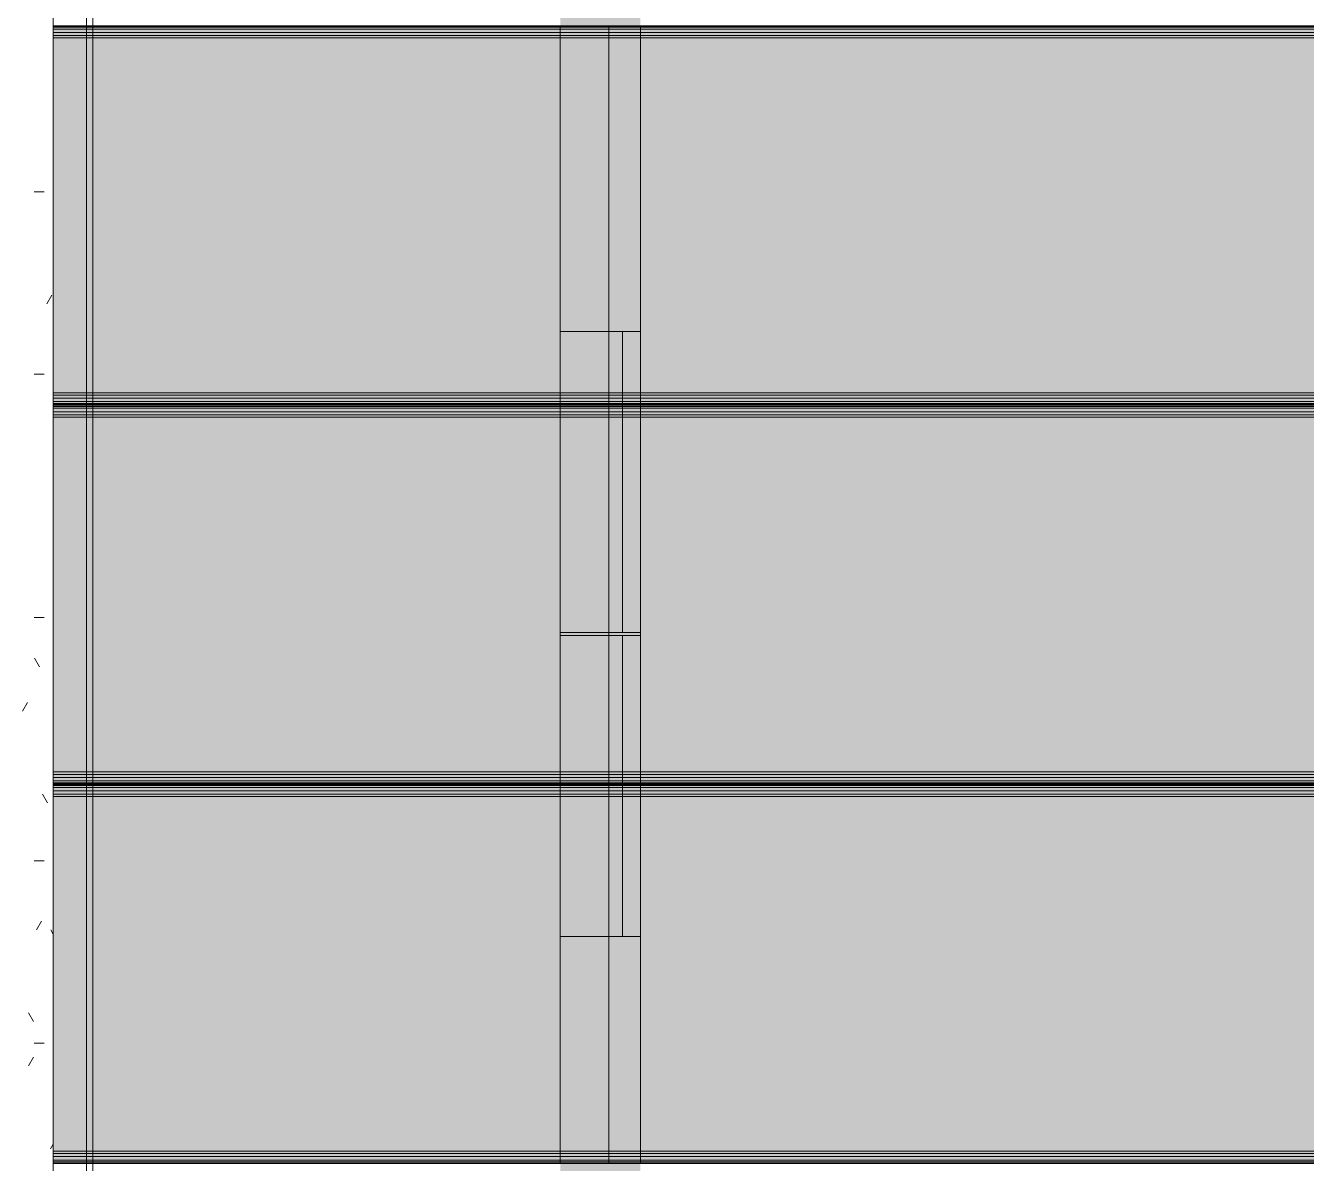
# Model space of a CAD drawing. Header units: inches. Extents: x -4126 to 627, y 9773 to 12338.
# Drawn here: x -3477.8 to -3316.1, y 10905.7 to 11049.4 of the extents above; entities that cross this region are included whole.
import ezdxf

# ---------------------------------------------------------------- set-up
doc = ezdxf.new("R2010")
doc.units = ezdxf.units.IN
doc.header["$MEASUREMENT"] = 0
doc.layers.add('A-WALL', color=113, linetype='Continuous', lineweight=13)
doc.layers.add('S-BEAM', color=12, linetype='Continuous', lineweight=9)

# ---------------------------------------------------------------- blocks, each defined once
blk = doc.blocks.new('CTR - 1st Phase - Shell_rvt-1-FRAMING PLAN - 1ST FLOOR')
at = {"layer": 'A-WALL', "lineweight": 5, "transparency": 33554585}
h = blk.add_hatch(color=8, dxfattribs=at)
h.paths.add_polyline_path([(-3404.17, 10813.86), (-3400.17, 10813.86), (-3400.17, 10819.99), (-3404.17, 10819.99), (-3404.17, 10856.62), (-3410.3, 10856.62), (-3410.3, 10813.86), (-3404.28, 10813.86)], flags=0)
h.paths.add_polyline_path([(-3404.17, 10857.02), (-3404.17, 10857.45), (-3410.3, 10857.45), (-3410.3, 10857.02), (-3404.83, 10857.02)], flags=0)
h.paths.add_polyline_path([(-3404.85, 10858.28), (-3404.17, 10858.28), (-3404.17, 10858.71), (-3410.3, 10858.71), (-3410.3, 10858.28)], flags=0)
h.paths.add_polyline_path([(-3404.17, 10859.1), (-3404.17, 10904.5), (-3410.3, 10904.5), (-3410.3, 10859.1), (-3404.87, 10859.1)], flags=0)
h.paths.add_polyline_path([(-3404.17, 10904.9), (-3404.17, 10905.33), (-3410.3, 10905.33), (-3410.3, 10904.9), (-3405.68, 10904.9)], flags=0)
h.paths.add_polyline_path([(-3410.3, 10906.16), (-3404.17, 10906.16), (-3404.17, 10906.59), (-3410.3, 10906.59)], flags=0)
h.paths.add_polyline_path([(-3405.72, 10906.98), (-3404.17, 10906.98), (-3404.17, 10934.38), (-3410.3, 10934.38), (-3410.3, 10906.98)], flags=0)
h.paths.add_polyline_path([(-3404.17, 10972.4), (-3404.17, 10972.78), (-3410.3, 10972.78), (-3410.3, 10972.4), (-3406.88, 10972.4)], flags=0)
h.paths.add_polyline_path([(-3404.17, 11010.8), (-3404.17, 11048.15), (-3410.3, 11048.15), (-3410.3, 11010.8), (-3407.57, 11010.8)], flags=0)
h.paths.add_polyline_path([(-3404.17, 11048.54), (-3404.17, 11048.97), (-3410.3, 11048.97), (-3410.3, 11048.54), (-3408.24, 11048.54)], flags=0)
h.paths.add_polyline_path([(-3410.3, 11049.81), (-3404.17, 11049.81), (-3404.17, 11050.24), (-3410.3, 11050.24)], flags=0)
h.paths.add_polyline_path([(-3404.17, 11050.63), (-3404.17, 11096.03), (-3410.3, 11096.03), (-3410.3, 11050.63), (-3408.27, 11050.63)], flags=0)
h.paths.add_polyline_path([(-3410.3, 11096.42), (-3404.17, 11096.42), (-3404.17, 11096.85), (-3410.3, 11096.85)], flags=0)
h.paths.add_polyline_path([(-3404.17, 11097.69), (-3404.17, 11098.12), (-3410.3, 11098.12), (-3410.3, 11097.69), (-3409.11, 11097.69)], flags=0)
h.paths.add_polyline_path([(-3410.3, 11098.51), (-3404.17, 11098.51), (-3404.17, 11143.91), (-3410.3, 11143.91), (-3410.3, 11110.53)], flags=0)
h.paths.add_polyline_path([(-3404.17, 11144.31), (-3404.17, 11144.74), (-3410.3, 11144.74), (-3410.3, 11144.31), (-3409.94, 11144.31)], flags=0)
h.paths.add_polyline_path([(-3409.96, 11145.57), (-3404.17, 11145.57), (-3404.17, 11146), (-3410.3, 11146), (-3410.3, 11145.57)], flags=0)
h.paths.add_polyline_path([(-3404.17, 11146.39), (-3404.17, 11164.59), (-3410.3, 11164.59), (-3410.3, 11146.39), (-3409.98, 11146.39)], flags=0)
h.paths.add_polyline_path([(-3410.3, 11276.29), (-3404.17, 11276.29), (-3404.17, 11278.79), (-3410.3, 11278.79), (-3410.3, 11276.86)], flags=0)
h.paths.add_polyline_path([(-3410.3, 11278.83), (-3400.17, 11278.83), (-3400.17, 11279.64), (-3410.3, 11279.64), (-3410.3, 11279.21)], flags=0)
h.paths.add_polyline_path([(-3400.17, 11280.03), (-3400.17, 11284.91), (-3410.3, 11284.91), (-3410.3, 11280.03), (-3403.36, 11280.03)], flags=0)
h = blk.add_hatch(color=8, dxfattribs=at)
h.paths.add_polyline_path([(-3404.17, 10857.45), (-3404.17, 10858.28), (-3410.3, 10858.28), (-3410.3, 10857.45), (-3404.84, 10857.45)], flags=0)
h.paths.add_polyline_path([(-3404.17, 10905.33), (-3404.17, 10906.16), (-3410.3, 10906.16), (-3410.3, 10905.33), (-3405.69, 10905.33)], flags=0)
h.paths.add_polyline_path([(-3408.24, 11048.97), (-3404.17, 11048.97), (-3404.17, 11049.81), (-3410.3, 11049.81), (-3410.3, 11048.97)], flags=0)
h.paths.add_polyline_path([(-3404.17, 11096.85), (-3404.17, 11097.69), (-3410.3, 11097.69), (-3410.3, 11096.85), (-3409.09, 11096.85)], flags=0)
h.paths.add_polyline_path([(-3404.17, 11144.74), (-3404.17, 11145.57), (-3410.3, 11145.57), (-3410.3, 11144.74), (-3409.95, 11144.74)], flags=0)
h.paths.add_polyline_path([(-3400.17, 11278.79), (-3400.17, 11278.83), (-3404.17, 11278.79)], flags=0)
h = blk.add_hatch(color=8, dxfattribs=at)
h.paths.add_polyline_path([(-3404.17, 10819.99), (-3400.17, 10821.92), (-3400.17, 10856.62), (-3404.17, 10856.62), (-3404.17, 10821.92)], flags=0)
h.paths.add_polyline_path([(-3403.53, 10857.02), (-3400.17, 10857.02), (-3400.17, 10857.45), (-3404.17, 10857.45), (-3404.17, 10857.02)], flags=0)
h.paths.add_polyline_path([(-3400.17, 10858.28), (-3400.17, 10858.71), (-3404.17, 10858.71), (-3404.17, 10858.28), (-3403.51, 10858.28)], flags=0)
h.paths.add_polyline_path([(-3404.17, 10859.1), (-3400.17, 10859.1), (-3400.17, 10904.5), (-3404.17, 10904.5)], flags=0)
h.paths.add_polyline_path([(-3404.17, 10904.9), (-3400.17, 10904.9), (-3400.17, 10905.33), (-3404.17, 10905.33)], flags=0)
h.paths.add_polyline_path([(-3400.17, 10906.16), (-3400.17, 10906.59), (-3404.17, 10906.59), (-3404.17, 10906.16), (-3402.67, 10906.16)], flags=0)
h.paths.add_polyline_path([(-3404.17, 10906.98), (-3400.17, 10906.98), (-3400.17, 10934.38), (-3404.17, 10934.38), (-3404.17, 10911.76)], flags=0)
h.paths.add_polyline_path([(-3401.52, 10972.4), (-3400.17, 10972.4), (-3400.17, 10972.78), (-3404.17, 10972.78), (-3404.17, 10972.4)], flags=0)
h.paths.add_polyline_path([(-3400.85, 11010.8), (-3400.17, 11010.8), (-3400.19, 11048.15), (-3404.17, 11048.15), (-3404.17, 11010.8)], flags=0)
h.paths.add_polyline_path([(-3404.17, 11048.54), (-3400.17, 11048.54), (-3400.18, 11048.97), (-3404.17, 11048.97)], flags=0)
h.paths.add_polyline_path([(-3400.17, 11049.81), (-3400.19, 11050.24), (-3404.17, 11050.24), (-3404.17, 11049.81), (-3400.18, 11049.81)], flags=0)
h.paths.add_polyline_path([(-3404.17, 11050.63), (-3400.17, 11050.63), (-3400.17, 11096.03), (-3404.17, 11096.03), (-3404.17, 11062.65)], flags=0)
h.paths.add_polyline_path([(-3404.17, 11096.42), (-3400.17, 11096.42), (-3400.17, 11096.85), (-3404.17, 11096.85)], flags=0)
h.paths.add_polyline_path([(-3400.17, 11097.69), (-3400.17, 11098.12), (-3404.17, 11098.12), (-3404.17, 11097.69), (-3401.02, 11097.69)], flags=0)
h.paths.add_polyline_path([(-3404.17, 11098.51), (-3400.17, 11098.51), (-3400.17, 11143.91), (-3404.17, 11143.91), (-3404.17, 11110.53)], flags=0)
h.paths.add_polyline_path([(-3400.17, 11144.31), (-3400.17, 11144.74), (-3404.17, 11144.74), (-3404.17, 11144.31), (-3401.83, 11144.31)], flags=0)
h.paths.add_polyline_path([(-3401.85, 11145.57), (-3400.17, 11145.57), (-3400.17, 11146), (-3404.17, 11146), (-3404.17, 11145.57)], flags=0)
h.paths.add_polyline_path([(-3401.87, 11146.39), (-3400.17, 11146.39), (-3400.17, 11164.59), (-3404.17, 11164.59), (-3404.17, 11146.39)], flags=0)
h.paths.add_polyline_path([(-3400.17, 11276.29), (-3400.17, 11276.86), (-3404.17, 11278.79), (-3404.13, 11276.29)], flags=0)
h = blk.add_hatch(color=8, dxfattribs=at)
h.paths.add_polyline_path([(-3404.82, 10856.62), (-3404.17, 10856.62), (-3404.17, 10857.02), (-3410.3, 10857.02), (-3410.3, 10856.62)], flags=0)
h.paths.add_polyline_path([(-3404.86, 10858.71), (-3404.17, 10858.71), (-3404.17, 10859.1), (-3410.3, 10859.1), (-3410.3, 10858.71)], flags=0)
h.paths.add_polyline_path([(-3405.68, 10904.5), (-3404.17, 10904.5), (-3404.17, 10904.9), (-3410.3, 10904.9), (-3410.3, 10904.5)], flags=0)
h.paths.add_polyline_path([(-3404.17, 10906.59), (-3404.17, 10906.98), (-3410.3, 10906.98), (-3410.3, 10906.59), (-3405.71, 10906.59)], flags=0)
h.paths.add_polyline_path([(-3404.17, 11048.15), (-3404.17, 11048.54), (-3410.3, 11048.54), (-3410.3, 11048.15), (-3408.23, 11048.15)], flags=0)
h.paths.add_polyline_path([(-3408.27, 11050.24), (-3404.17, 11050.24), (-3404.17, 11050.63), (-3410.3, 11050.63), (-3410.3, 11050.24)], flags=0)
h.paths.add_polyline_path([(-3404.17, 11096.03), (-3404.17, 11096.42), (-3410.3, 11096.42), (-3410.3, 11096.03), (-3409.08, 11096.03)], flags=0)
h.paths.add_polyline_path([(-3410.3, 11098.12), (-3404.17, 11098.12), (-3404.17, 11098.51), (-3410.3, 11098.51)], flags=0)
h.paths.add_polyline_path([(-3410.3, 11143.91), (-3404.17, 11143.91), (-3404.17, 11144.31), (-3410.3, 11144.31)], flags=0)
h.paths.add_polyline_path([(-3404.17, 11146), (-3404.17, 11146.39), (-3410.3, 11146.39), (-3410.3, 11146), (-3409.97, 11146)], flags=0)
h = blk.add_hatch(color=8, dxfattribs=at)
h.paths.add_polyline_path([(-3403.53, 10856.62), (-3400.17, 10856.62), (-3400.17, 10857.02), (-3404.17, 10857.02), (-3404.17, 10856.62)], flags=0)
h.paths.add_polyline_path([(-3404.17, 10858.71), (-3400.17, 10858.71), (-3400.17, 10859.1), (-3404.17, 10859.1)], flags=0)
h.paths.add_polyline_path([(-3402.7, 10904.5), (-3400.17, 10904.5), (-3400.17, 10904.9), (-3404.17, 10904.9), (-3404.17, 10904.5)], flags=0)
h.paths.add_polyline_path([(-3400.17, 10906.59), (-3400.17, 10906.98), (-3404.17, 10906.98), (-3404.17, 10906.59), (-3402.66, 10906.59)], flags=0)
h.paths.add_polyline_path([(-3400.17, 11048.15), (-3400.19, 11048.54), (-3404.17, 11048.54), (-3404.17, 11048.15), (-3400.19, 11048.15)], flags=0)
h.paths.add_polyline_path([(-3400.19, 11050.24), (-3400.17, 11050.24), (-3400.2, 11050.63), (-3404.17, 11050.63), (-3404.17, 11050.24)], flags=0)
h.paths.add_polyline_path([(-3400.17, 11096.03), (-3400.17, 11096.42), (-3404.17, 11096.42), (-3404.17, 11096.03), (-3400.99, 11096.03)], flags=0)
h.paths.add_polyline_path([(-3404.17, 11098.12), (-3400.17, 11098.12), (-3400.17, 11098.51), (-3404.17, 11098.51)], flags=0)
h.paths.add_polyline_path([(-3404.17, 11143.91), (-3400.17, 11143.91), (-3400.17, 11144.31), (-3404.17, 11144.31)], flags=0)
h.paths.add_polyline_path([(-3400.17, 11146), (-3400.17, 11146.39), (-3404.17, 11146.39), (-3404.17, 11146), (-3401.86, 11146)], flags=0)
h = blk.add_hatch(color=8, dxfattribs=at)
h.paths.add_polyline_path([(-3400.17, 10857.45), (-3400.17, 10858.28), (-3404.17, 10858.28), (-3404.17, 10857.45), (-3403.52, 10857.45)], flags=0)
h.paths.add_polyline_path([(-3400.17, 10905.33), (-3400.17, 10906.16), (-3404.17, 10906.16), (-3404.17, 10905.33), (-3402.69, 10905.33)], flags=0)
h.paths.add_polyline_path([(-3400.17, 11048.97), (-3400.18, 11049.81), (-3404.17, 11049.81), (-3404.17, 11048.97), (-3400.18, 11048.97)], flags=0)
h.paths.add_polyline_path([(-3400.17, 11096.85), (-3400.17, 11097.69), (-3404.17, 11097.69), (-3404.17, 11096.85), (-3401, 11096.85)], flags=0)
h.paths.add_polyline_path([(-3400.17, 11144.74), (-3400.17, 11145.57), (-3404.17, 11145.57), (-3404.17, 11144.74), (-3401.84, 11144.74)], flags=0)
h = blk.add_hatch(color=8, dxfattribs=at)
h.paths.add_polyline_path([(-3401.51, 10972.78), (-3400.17, 10972.78), (-3400.17, 11000.27), (-3410.3, 11000.27), (-3410.3, 10972.78), (-3404.17, 10972.78)], flags=0)
h.paths.add_polyline_path([(-3407.39, 11000.66), (-3400.17, 11000.66), (-3400.17, 11001.09), (-3410.3, 11001.09), (-3410.3, 11000.66)], flags=0)
h.paths.add_polyline_path([(-3400.17, 11001.92), (-3400.17, 11002.35), (-3410.3, 11002.35), (-3410.3, 11001.92), (-3401, 11001.92)], flags=0)
h.paths.add_polyline_path([(-3407.42, 11002.75), (-3400.17, 11002.75), (-3400.17, 11010.8), (-3410.3, 11010.8), (-3410.3, 11002.75)], flags=0)
h = blk.add_hatch(color=8, dxfattribs=at)
h.paths.add_polyline_path([(-3400.17, 11000.27), (-3400.17, 11000.66), (-3410.3, 11000.66), (-3410.3, 11000.27), (-3401.03, 11000.27)], flags=0)
h.paths.add_polyline_path([(-3404.17, 11001.09), (-3400.17, 11001.09), (-3400.17, 11001.92), (-3410.3, 11001.92), (-3410.3, 11001.09), (-3407.39, 11001.09)], flags=0)
h.paths.add_polyline_path([(-3400.17, 11002.35), (-3400.17, 11002.75), (-3410.3, 11002.75), (-3410.3, 11002.35), (-3400.99, 11002.35)], flags=0)
h = blk.add_hatch(color=8, dxfattribs=at)
h.paths.add_polyline_path([(-3410.3, 10934.38), (-3400.17, 10934.38), (-3400.17, 10952.39), (-3410.3, 10952.39)], flags=0)
h.paths.add_polyline_path([(-3406.53, 10952.78), (-3400.17, 10952.78), (-3400.17, 10953.21), (-3410.3, 10953.21), (-3410.3, 10952.78)], flags=0)
h.paths.add_polyline_path([(-3401.84, 10954.04), (-3400.17, 10954.04), (-3400.17, 10954.47), (-3410.3, 10954.47), (-3410.3, 10954.04), (-3404.17, 10954.04)], flags=0)
h.paths.add_polyline_path([(-3401.82, 10954.87), (-3400.17, 10954.87), (-3400.17, 10972.4), (-3410.3, 10972.4), (-3410.3, 10954.87), (-3404.17, 10954.87)], flags=0)
h = blk.add_hatch(color=8, dxfattribs=at)
h.paths.add_polyline_path([(-3400.17, 10952.39), (-3400.17, 10952.78), (-3410.3, 10952.78), (-3410.3, 10952.39), (-3401.86, 10952.39)], flags=0)
h.paths.add_polyline_path([(-3406.54, 10953.21), (-3400.17, 10953.21), (-3400.17, 10954.04), (-3410.3, 10954.04), (-3410.3, 10953.21)], flags=0)
h.paths.add_polyline_path([(-3400.17, 10954.47), (-3400.17, 10954.87), (-3410.3, 10954.87), (-3410.3, 10954.47), (-3401.83, 10954.47)], flags=0)
at = {"layer": 'A-WALL', "color": 253}
for p, q in [((-3410.3, 11048.97), (-3410.3, 11049.35)), ((-3410.3, 11048.54), (-3410.3, 11048.97)), ((-3410.3, 11048.15), (-3410.3, 11048.54)), ((-3410.3, 11010.8), (-3410.3, 11048.15)), ((-3404.17, 11049.35), (-3404.17, 11048.97)), ((-3404.17, 11048.97), (-3404.17, 11048.54)), ((-3404.17, 11048.54), (-3404.17, 11048.15)), ((-3404.17, 11048.15), (-3404.17, 11002.75)), ((-3400.17, 11049.35), (-3400.17, 11048.97)), ((-3400.17, 11048.97), (-3400.17, 11048.54)), ((-3400.17, 11048.54), (-3400.17, 11048.15)), ((-3400.17, 11048.15), (-3400.17, 11010.8)), ((-3410.3, 11002.75), (-3410.3, 11010.8)), ((-3410.3, 11010.8), (-3410.3, 11002.75)), ((-3410.3, 11002.75), (-3410.3, 11010.8)), ((-3400.17, 11010.8), (-3410.3, 11010.8)), ((-3410.3, 11010.8), (-3402.42, 11010.8)), ((-3402.42, 11010.8), (-3402.42, 11002.75)), ((-3402.42, 11002.75), (-3402.42, 11010.8)), ((-3402.42, 11010.8), (-3400.17, 11010.8)), ((-3400.17, 11010.8), (-3400.17, 11002.75)), ((-3400.17, 11002.75), (-3400.17, 11010.8)), ((-3400.17, 11010.8), (-3400.17, 11002.75)), ((-3410.3, 11002.35), (-3410.3, 11002.75)), ((-3410.3, 11002.75), (-3410.3, 11002.35)), ((-3410.3, 11002.35), (-3410.3, 11002.75)), ((-3404.17, 11002.75), (-3404.17, 11002.35)), ((-3402.42, 11002.75), (-3402.42, 11002.35)), ((-3402.42, 11002.35), (-3402.42, 11002.75)), ((-3400.17, 11002.75), (-3400.17, 11002.35)), ((-3400.17, 11002.35), (-3400.17, 11002.75)), ((-3400.17, 11002.75), (-3400.17, 11002.35)), ((-3410.3, 11001.92), (-3410.3, 11002.35)), ((-3410.3, 11002.35), (-3410.3, 11001.92)), ((-3410.3, 11001.92), (-3410.3, 11002.35)), ((-3410.3, 11001.55), (-3410.3, 11001.92)), ((-3410.3, 11001.92), (-3410.3, 11001.55)), ((-3410.3, 11001.55), (-3410.3, 11001.92)), ((-3410.3, 11001.09), (-3410.3, 11001.47)), ((-3410.3, 11001.47), (-3410.3, 11001.09)), ((-3410.3, 11001.09), (-3410.3, 11001.47)), ((-3410.3, 11000.66), (-3410.3, 11001.09)), ((-3410.3, 11001.09), (-3410.3, 11000.66)), ((-3410.3, 11000.66), (-3410.3, 11001.09)), ((-3404.17, 11002.35), (-3404.17, 11001.92)), ((-3404.17, 11001.92), (-3404.17, 11001.55)), ((-3404.17, 11001.47), (-3404.17, 11001.09)), ((-3404.17, 11001.09), (-3404.17, 11000.66)), ((-3402.42, 11002.35), (-3402.42, 11001.92)), ((-3402.42, 11001.92), (-3402.42, 11002.35)), ((-3402.42, 11001.92), (-3402.42, 11001.55)), ((-3402.42, 11001.55), (-3402.42, 11001.92)), ((-3402.42, 11001.47), (-3402.42, 11001.09)), ((-3402.42, 11001.09), (-3402.42, 11001.47)), ((-3402.42, 11001.09), (-3402.42, 11000.66)), ((-3402.42, 11000.66), (-3402.42, 11001.09)), ((-3400.17, 11002.35), (-3400.17, 11001.92)), ((-3400.17, 11001.92), (-3400.17, 11002.35)), ((-3400.17, 11002.35), (-3400.17, 11001.92)), ((-3400.17, 11001.92), (-3400.17, 11001.55)), ((-3400.17, 11001.55), (-3400.17, 11001.92)), ((-3400.17, 11001.92), (-3400.17, 11001.55)), ((-3400.17, 11001.47), (-3400.17, 11001.09)), ((-3400.17, 11001.09), (-3400.17, 11001.47)), ((-3400.17, 11001.47), (-3400.17, 11001.09)), ((-3400.17, 11001.09), (-3400.17, 11000.66)), ((-3400.17, 11000.66), (-3400.17, 11001.09)), ((-3400.17, 11001.09), (-3400.17, 11000.66)), ((-3410.3, 11000.27), (-3410.3, 11000.66)), ((-3410.3, 11000.66), (-3410.3, 11000.27)), ((-3410.3, 11000.27), (-3410.3, 11000.66)), ((-3410.3, 10972.78), (-3410.3, 11000.27)), ((-3410.3, 11000.27), (-3410.3, 10972.78)), ((-3410.3, 10972.78), (-3410.3, 11000.27)), ((-3404.17, 11000.66), (-3404.17, 11000.27)), ((-3404.17, 11000.27), (-3404.17, 10954.87)), ((-3402.42, 11000.66), (-3402.42, 11000.27)), ((-3402.42, 11000.27), (-3402.42, 11000.66)), ((-3402.42, 11000.27), (-3402.42, 10972.78)), ((-3402.42, 10972.78), (-3402.42, 11000.27)), ((-3400.17, 11000.66), (-3400.17, 11000.27)), ((-3400.17, 11000.27), (-3400.17, 11000.66)), ((-3400.17, 11000.66), (-3400.17, 11000.27)), ((-3400.17, 11000.27), (-3400.17, 10972.78)), ((-3400.17, 10972.78), (-3400.17, 11000.27)), ((-3400.17, 11000.27), (-3400.17, 10972.78)), ((-3410.3, 10972.4), (-3410.3, 10972.78)), ((-3402.42, 10972.78), (-3410.3, 10972.78)), ((-3410.3, 10972.78), (-3400.17, 10972.78)), ((-3410.3, 10954.87), (-3410.3, 10972.4)), ((-3410.3, 10972.4), (-3410.3, 10954.87)), ((-3410.3, 10954.87), (-3410.3, 10972.4)), ((-3400.17, 10972.4), (-3410.3, 10972.4)), ((-3410.3, 10972.4), (-3402.42, 10972.4)), ((-3402.42, 10972.78), (-3400.17, 10972.78)), ((-3402.42, 10954.87), (-3402.42, 10972.4)), ((-3402.42, 10972.4), (-3402.42, 10954.87)), ((-3402.42, 10972.4), (-3400.17, 10972.4)), ((-3400.17, 10972.78), (-3400.17, 10972.4)), ((-3400.17, 10972.4), (-3400.17, 10954.87)), ((-3400.17, 10972.4), (-3400.17, 10954.87)), ((-3400.17, 10954.87), (-3400.17, 10972.4)), ((-3410.3, 10954.47), (-3410.3, 10954.87)), ((-3410.3, 10954.87), (-3410.3, 10954.47)), ((-3410.3, 10954.47), (-3410.3, 10954.87)), ((-3410.3, 10954.04), (-3410.3, 10954.47)), ((-3410.3, 10954.47), (-3410.3, 10954.04)), ((-3410.3, 10954.04), (-3410.3, 10954.47)), ((-3410.3, 10953.67), (-3410.3, 10954.04)), ((-3410.3, 10954.04), (-3410.3, 10953.67)), ((-3410.3, 10953.67), (-3410.3, 10954.04)), ((-3404.17, 10954.87), (-3404.17, 10954.47)), ((-3404.17, 10954.47), (-3404.17, 10954.04)), ((-3404.17, 10954.04), (-3404.17, 10953.67)), ((-3402.42, 10954.47), (-3402.42, 10954.87)), ((-3402.42, 10954.87), (-3402.42, 10954.47)), ((-3402.42, 10954.04), (-3402.42, 10954.47)), ((-3402.42, 10954.47), (-3402.42, 10954.04)), ((-3402.42, 10953.67), (-3402.42, 10954.04)), ((-3402.42, 10954.04), (-3402.42, 10953.67)), ((-3400.17, 10954.87), (-3400.17, 10954.47)), ((-3400.17, 10954.87), (-3400.17, 10954.47)), ((-3400.17, 10954.47), (-3400.17, 10954.87)), ((-3400.17, 10954.47), (-3400.17, 10954.04)), ((-3400.17, 10954.47), (-3400.17, 10954.04)), ((-3400.17, 10954.04), (-3400.17, 10954.47)), ((-3400.17, 10954.04), (-3400.17, 10953.67)), ((-3400.17, 10954.04), (-3400.17, 10953.67)), ((-3400.17, 10953.67), (-3400.17, 10954.04)), ((-3410.3, 10953.21), (-3410.3, 10953.58)), ((-3410.3, 10953.58), (-3410.3, 10953.21)), ((-3410.3, 10953.21), (-3410.3, 10953.58)), ((-3410.3, 10952.78), (-3410.3, 10953.21)), ((-3410.3, 10953.21), (-3410.3, 10952.78)), ((-3410.3, 10952.78), (-3410.3, 10953.21)), ((-3410.3, 10952.39), (-3410.3, 10952.78)), ((-3410.3, 10952.78), (-3410.3, 10952.39)), ((-3410.3, 10952.39), (-3410.3, 10952.78)), ((-3410.3, 10934.38), (-3410.3, 10952.39)), ((-3410.3, 10952.39), (-3410.3, 10934.38)), ((-3410.3, 10934.38), (-3410.3, 10952.39)), ((-3404.17, 10953.58), (-3404.17, 10953.21)), ((-3404.17, 10953.21), (-3404.17, 10952.78)), ((-3404.17, 10952.78), (-3404.17, 10952.39)), ((-3404.17, 10952.39), (-3404.17, 10906.98)), ((-3402.42, 10953.21), (-3402.42, 10953.58)), ((-3402.42, 10953.58), (-3402.42, 10953.21)), ((-3402.42, 10952.78), (-3402.42, 10953.21)), ((-3402.42, 10953.21), (-3402.42, 10952.78)), ((-3402.42, 10952.39), (-3402.42, 10952.78)), ((-3402.42, 10952.78), (-3402.42, 10952.39)), ((-3402.42, 10934.38), (-3402.42, 10952.39)), ((-3402.42, 10952.39), (-3402.42, 10934.38)), ((-3400.17, 10953.58), (-3400.17, 10953.21)), ((-3400.17, 10953.58), (-3400.17, 10953.21)), ((-3400.17, 10953.21), (-3400.17, 10953.58)), ((-3400.17, 10953.21), (-3400.17, 10952.78)), ((-3400.17, 10953.21), (-3400.17, 10952.78)), ((-3400.17, 10952.78), (-3400.17, 10953.21)), ((-3400.17, 10952.78), (-3400.17, 10952.39)), ((-3400.17, 10952.78), (-3400.17, 10952.39)), ((-3400.17, 10952.39), (-3400.17, 10952.78)), ((-3400.17, 10952.39), (-3400.17, 10934.38)), ((-3400.17, 10952.39), (-3400.17, 10934.38)), ((-3400.17, 10934.38), (-3400.17, 10952.39)), ((-3410.3, 10906.98), (-3410.3, 10934.38)), ((-3402.42, 10934.38), (-3410.3, 10934.38)), ((-3410.3, 10934.38), (-3400.17, 10934.38)), ((-3402.42, 10934.38), (-3400.17, 10934.38)), ((-3400.17, 10934.38), (-3400.17, 10906.98)), ((-3410.3, 10906.59), (-3410.3, 10906.98)), ((-3410.3, 10906.16), (-3410.3, 10906.59)), ((-3410.3, 10905.79), (-3410.3, 10906.16)), ((-3404.17, 10906.98), (-3404.17, 10906.59)), ((-3404.17, 10906.59), (-3404.17, 10906.16)), ((-3404.17, 10906.16), (-3404.17, 10905.79)), ((-3400.17, 10906.98), (-3400.17, 10906.59)), ((-3400.17, 10906.59), (-3400.17, 10906.16)), ((-3400.17, 10906.16), (-3400.17, 10905.79))]:
    blk.add_line(p, q, dxfattribs=at)
at = {"layer": 'A-WALL', "color": 9}
for p, q in [((-3410.3, 11049.35), (-3410.3, 11048.54)), ((-3410.3, 11048.54), (-3410.3, 11048.15)), ((-3410.3, 11048.15), (-3410.3, 11002.75)), ((-3404.17, 11049.35), (-3404.17, 11048.54)), ((-3404.17, 11048.54), (-3404.17, 11048.15)), ((-3404.17, 11048.15), (-3404.17, 11002.75)), ((-3400.17, 11049.29), (-3400.17, 11049.35)), ((-3400.17, 11048.54), (-3400.17, 11049.29)), ((-3400.17, 11048.15), (-3400.17, 11048.54)), ((-3400.17, 11002.75), (-3400.17, 11048.15)), ((-3410.3, 11002.75), (-3410.3, 11002.35)), ((-3404.17, 11002.75), (-3404.17, 11002.35)), ((-3400.17, 11002.35), (-3400.17, 11002.75)), ((-3410.3, 11002.35), (-3410.3, 11001.55)), ((-3410.3, 11001.47), (-3410.3, 11000.66)), ((-3404.17, 11002.35), (-3404.17, 11001.55)), ((-3404.17, 11001.47), (-3404.17, 11000.66)), ((-3400.17, 11001.55), (-3400.17, 11002.35)), ((-3400.17, 11000.66), (-3400.17, 11001.47)), ((-3410.3, 11000.66), (-3410.3, 11000.27)), ((-3410.3, 11000.27), (-3410.3, 10954.87)), ((-3404.17, 11000.66), (-3404.17, 11000.27)), ((-3404.17, 11000.27), (-3404.17, 10954.87)), ((-3400.17, 11000.27), (-3400.17, 11000.66)), ((-3400.17, 10954.87), (-3400.17, 11000.27)), ((-3410.3, 10954.87), (-3410.3, 10954.47)), ((-3410.3, 10954.47), (-3410.3, 10953.67)), ((-3404.17, 10954.87), (-3404.17, 10954.47)), ((-3404.17, 10954.47), (-3404.17, 10953.67)), ((-3400.17, 10954.47), (-3400.17, 10954.87)), ((-3400.17, 10953.67), (-3400.17, 10954.47)), ((-3410.3, 10953.58), (-3410.3, 10952.78)), ((-3410.3, 10952.78), (-3410.3, 10952.39)), ((-3410.3, 10952.39), (-3410.3, 10906.98)), ((-3404.17, 10953.58), (-3404.17, 10952.78)), ((-3404.17, 10952.78), (-3404.17, 10952.39)), ((-3404.17, 10952.39), (-3404.17, 10906.98)), ((-3400.17, 10952.78), (-3400.17, 10953.58)), ((-3400.17, 10952.39), (-3400.17, 10952.78)), ((-3400.17, 10906.98), (-3400.17, 10952.39)), ((-3410.3, 10906.98), (-3410.3, 10906.59)), ((-3410.3, 10906.59), (-3410.3, 10905.79)), ((-3404.17, 10906.98), (-3404.17, 10906.59)), ((-3404.17, 10906.59), (-3404.17, 10905.79)), ((-3400.17, 10906.59), (-3400.17, 10906.98)), ((-3400.17, 10905.79), (-3400.17, 10906.59))]:
    blk.add_line(p, q, dxfattribs=at)
blk = doc.blocks.new('034100 - Precast Structural Concrete - Solid Plank - 12_-V167-FRAMING PLAN - 1ST FLOOR')
at = {"layer": 'S-BEAM'}
for p, q in [((305, 23.94), (4, 23.94)), ((310, 23.94), (305, 23.94)), ((310, 23.9), (310, 23.94))]:
    blk.add_line(p, q, dxfattribs=at)
blk = doc.blocks.new('034100 - Precast Structural Concrete - Solid Plank - 12_-V168-FRAMING PLAN - 1ST FLOOR')
at = {"layer": 'S-BEAM', "transparency": 33554483}
h = blk.add_hatch(color=256, dxfattribs=at)
h.paths.add_polyline_path([(3.21, 23.9), (0, 23.9), (0, 23.52), (4, 23.52), (4, 23.9)], flags=0)
h.paths.add_polyline_path([(310, 23.9), (305, 23.9), (305, 23.52), (310, 23.52)], flags=0)
h = blk.add_hatch(color=256, dxfattribs=at)
h.paths.add_polyline_path([(305, 23.52), (305, 23.09), (310, 23.09), (310, 23.52), (305.79, 23.52)], flags=0)
h.paths.add_polyline_path([(4, 23.52), (0, 23.52), (0, 23.09), (4, 23.09)], flags=0)
h.paths.add_polyline_path([(0, 22.7), (0, -22.7), (4, -22.7), (4, 22.7), (3.21, 22.7)], flags=0)
h.paths.add_polyline_path([(305.79, 22.7), (305, 22.7), (305, -22.7), (310, -22.7), (310, 22.7)], flags=0)
h.paths.add_polyline_path([(305.79, -23.09), (305, -23.09), (305, -23.52), (310, -23.52), (310, -23.09)], flags=0)
h.paths.add_polyline_path([(0, -23.09), (0, -23.52), (4, -23.52), (4, -23.09), (3.21, -23.09)], flags=0)
h = blk.add_hatch(color=256, dxfattribs=at)
h.paths.add_polyline_path([(305, 23.09), (305, 22.7), (310, 22.7), (310, 23.09), (305.79, 23.09)], flags=0)
h.paths.add_polyline_path([(0, 23.09), (0, 22.7), (4, 22.7), (4, 23.09), (3.21, 23.09)], flags=0)
h = blk.add_hatch(color=256, dxfattribs=at)
h.paths.add_polyline_path([(97.25, 23.9), (4, 23.9), (4, 23.52), (235.85, 23.52), (235.85, 23.9), (232.32, 23.9)], flags=0)
h.paths.add_polyline_path([(305, 23.9), (245.98, 23.9), (245.98, 23.52), (305, 23.52)], flags=0)
h = blk.add_hatch(color=256, dxfattribs=at)
h.paths.add_polyline_path([(97.25, 23.52), (4, 23.52), (4, 23.09), (235.85, 23.09), (235.85, 23.52), (232.32, 23.52)], flags=0)
h.paths.add_polyline_path([(305, 23.52), (245.98, 23.52), (245.98, 23.09), (305, 23.09)], flags=0)
h.paths.add_polyline_path([(245.98, 22.7), (245.98, -22.7), (305, -22.7), (305, 22.7)], flags=0)
h.paths.add_polyline_path([(4, 22.7), (4, -22.7), (235.85, -22.7), (235.85, 22.7), (97.25, 22.7)], flags=0)
h.paths.add_polyline_path([(235.85, -23.09), (4, -23.09), (4, -23.52), (235.85, -23.52)], flags=0)
h.paths.add_polyline_path([(305, -23.09), (245.98, -23.09), (245.98, -23.52), (305, -23.52)], flags=0)
h = blk.add_hatch(color=256, dxfattribs=at)
h.paths.add_polyline_path([(97.25, 23.09), (4, 23.09), (4, 22.7), (235.85, 22.7), (235.85, 23.09), (232.32, 23.09)], flags=0)
h.paths.add_polyline_path([(245.98, 23.09), (245.98, 22.7), (305, 22.7), (305, 23.09)], flags=0)
h = blk.add_hatch(color=256, dxfattribs=at)
h.paths.add_polyline_path([(310, -22.7), (305, -22.7), (305, -23.09), (310, -23.09)], flags=0)
h.paths.add_polyline_path([(0, -22.7), (0, -23.09), (4, -23.09), (4, -22.7), (3.21, -22.7)], flags=0)
h = blk.add_hatch(color=256, dxfattribs=at)
h.paths.add_polyline_path([(305, -23.52), (305, -23.9), (310, -23.9), (310, -23.52), (305.79, -23.52)], flags=0)
h.paths.add_polyline_path([(0, -23.52), (0, -23.9), (4, -23.9), (4, -23.52), (3.21, -23.52)], flags=0)
h = blk.add_hatch(color=256, dxfattribs=at)
h.paths.add_polyline_path([(235.85, -22.7), (4, -22.7), (4, -23.09), (235.85, -23.09)], flags=0)
h.paths.add_polyline_path([(245.98, -22.7), (245.98, -23.09), (305, -23.09), (305, -22.7)], flags=0)
h = blk.add_hatch(color=256, dxfattribs=at)
h.paths.add_polyline_path([(305, -23.52), (245.98, -23.52), (245.98, -23.9), (305, -23.9)], flags=0)
h.paths.add_polyline_path([(4, -23.52), (4, -23.9), (235.85, -23.9), (235.85, -23.52), (97.25, -23.52)], flags=0)
blk.add_hatch(color=256, dxfattribs=at).paths.add_polyline_path([(245.98, -23.9), (245.98, -23.94), (305, -23.9)], flags=0)
at = {"layer": 'S-BEAM'}
for p, q in [((305, 23.94), (4, 23.94)), ((305, 23.9), (4, 23.9)), ((4, 23.76), (305, 23.76)), ((305, 23.76), (4, 23.76)), ((4, 23.52), (305, 23.52)), ((305, 23.09), (4, 23.09)), ((305, 23.09), (4, 23.09)), ((305, 22.7), (4, 22.7)), ((310, 23.94), (305, 23.94)), ((310, 23.9), (305, 23.9)), ((305, 23.76), (310, 23.76)), ((310, 23.76), (305, 23.76)), ((305, 23.52), (310, 23.52)), ((310, 23.09), (305, 23.09)), ((310, 23.09), (305, 23.09)), ((310, 22.7), (305, 22.7)), ((310, 23.9), (310, 23.94)), ((310, 23.52), (310, 23.9)), ((310, 23.9), (310, 23.76)), ((310, 23.76), (310, 23.52)), ((310, 23.52), (310, 22.7)), ((310, -23.52), (310, 23.52)), ((310, 22.7), (310, 23.09)), ((310, 23.09), (310, 22.7)), ((310, 22.7), (310, 22.4)), ((305, 22.4), (4, 22.4)), ((310, 22.4), (305, 22.4)), ((310, 22.4), (310, -22.4)), ((305, -22.4), (4, -22.4)), ((310, -22.4), (305, -22.4)), ((310, -22.4), (310, -22.7)), ((305, -22.7), (4, -22.7)), ((305, -23.09), (4, -23.09)), ((305, -23.09), (4, -23.09)), ((305, -23.52), (4, -23.52)), ((305, -23.76), (4, -23.76)), ((305, -23.76), (4, -23.76)), ((305, -23.9), (4, -23.9)), ((305, -23.94), (4, -23.94)), ((310, -22.7), (305, -22.7)), ((310, -23.09), (305, -23.09)), ((310, -23.09), (305, -23.09)), ((310, -23.52), (305, -23.52)), ((310, -23.76), (305, -23.76)), ((310, -23.76), (305, -23.76)), ((310, -23.9), (305, -23.9)), ((310, -23.94), (305, -23.94)), ((310, -22.7), (310, -23.09)), ((310, -23.09), (310, -22.7)), ((310, -22.7), (310, -23.52)), ((310, -23.52), (310, -23.76)), ((310, -23.9), (310, -23.52)), ((310, -23.76), (310, -23.9)), ((310, -23.94), (310, -23.9))]:
    blk.add_line(p, q, dxfattribs=at)
blk = doc.blocks.new('034100 - Precast Structural Concrete - Solid Plank - 12_-V169-FRAMING PLAN - 1ST FLOOR')
at = {"layer": 'S-BEAM', "transparency": 33554483}
h = blk.add_hatch(color=256, dxfattribs=at)
h.paths.add_polyline_path([(3.21, 23.9), (0, 23.9), (0, 23.52), (4, 23.52), (4, 23.9)], flags=0)
h.paths.add_polyline_path([(310, 23.9), (305, 23.9), (305, 23.52), (310, 23.52)], flags=0)
h = blk.add_hatch(color=256, dxfattribs=at)
h.paths.add_polyline_path([(305, 23.52), (305, 23.09), (310, 23.09), (310, 23.52), (305.79, 23.52)], flags=0)
h.paths.add_polyline_path([(4, 23.52), (0, 23.52), (0, 23.09), (4, 23.09)], flags=0)
h.paths.add_polyline_path([(0, 22.7), (0, -22.7), (4, -22.7), (4, 22.7), (3.21, 22.7)], flags=0)
h.paths.add_polyline_path([(305, 22.7), (305, -22.7), (310, -22.7), (310, 22.7), (305.79, 22.7)], flags=0)
h.paths.add_polyline_path([(310, -23.09), (305, -23.09), (305, -23.52), (310, -23.52)], flags=0)
h.paths.add_polyline_path([(0, -23.09), (0, -23.52), (4, -23.52), (4, -23.09), (3.21, -23.09)], flags=0)
h = blk.add_hatch(color=256, dxfattribs=at)
h.paths.add_polyline_path([(305, 23.09), (305, 22.7), (310, 22.7), (310, 23.09), (305.79, 23.09)], flags=0)
h.paths.add_polyline_path([(0, 23.09), (0, 22.7), (4, 22.7), (4, 23.09), (3.21, 23.09)], flags=0)
h = blk.add_hatch(color=256, dxfattribs=at)
h.paths.add_polyline_path([(97.25, 23.9), (4, 23.9), (4, 23.52), (235.85, 23.52), (235.85, 23.9), (232.32, 23.9)], flags=0)
h.paths.add_polyline_path([(305, 23.9), (245.98, 23.9), (245.98, 23.52), (305, 23.52)], flags=0)
h = blk.add_hatch(color=256, dxfattribs=at)
h.paths.add_polyline_path([(245.98, 23.52), (245.98, 23.09), (305, 23.09), (305, 23.52)], flags=0)
h.paths.add_polyline_path([(235.85, 23.52), (4, 23.52), (4, 23.09), (235.85, 23.09)], flags=0)
h.paths.add_polyline_path([(235.85, 22.7), (4, 22.7), (4, -22.7), (235.85, -22.7), (235.85, 10.68)], flags=0)
h.paths.add_polyline_path([(305, 22.7), (245.98, 22.7), (245.98, -22.7), (305, -22.7), (305, 10.68)], flags=0)
h.paths.add_polyline_path([(305, -23.09), (245.98, -23.09), (245.98, -23.52), (305, -23.52)], flags=0)
h.paths.add_polyline_path([(97.25, -23.09), (4, -23.09), (4, -23.52), (235.85, -23.52), (235.85, -23.09), (232.32, -23.09)], flags=0)
h = blk.add_hatch(color=256, dxfattribs=at)
h.paths.add_polyline_path([(235.85, 23.09), (4, 23.09), (4, 22.7), (235.85, 22.7)], flags=0)
h.paths.add_polyline_path([(245.98, 23.09), (245.98, 22.7), (305, 22.7), (305, 23.09)], flags=0)
h = blk.add_hatch(color=256, dxfattribs=at)
h.paths.add_polyline_path([(310, -22.7), (305, -22.7), (305, -23.09), (310, -23.09)], flags=0)
h.paths.add_polyline_path([(0, -22.7), (0, -23.09), (4, -23.09), (4, -22.7), (3.21, -22.7)], flags=0)
h = blk.add_hatch(color=256, dxfattribs=at)
h.paths.add_polyline_path([(305, -23.52), (305, -23.9), (310, -23.9), (310, -23.52), (305.79, -23.52)], flags=0)
h.paths.add_polyline_path([(0, -23.52), (0, -23.9), (4, -23.9), (4, -23.52), (3.21, -23.52)], flags=0)
h = blk.add_hatch(color=256, dxfattribs=at)
h.paths.add_polyline_path([(235.85, -22.7), (4, -22.7), (4, -23.09), (235.85, -23.09)], flags=0)
h.paths.add_polyline_path([(245.98, -22.7), (245.98, -23.09), (305, -23.09), (305, -22.7)], flags=0)
h = blk.add_hatch(color=256, dxfattribs=at)
h.paths.add_polyline_path([(235.85, -23.52), (4, -23.52), (4, -23.9), (235.85, -23.9)], flags=0)
h.paths.add_polyline_path([(245.98, -23.52), (245.98, -23.9), (305, -23.9), (305, -23.52)], flags=0)
blk.add_hatch(color=256, dxfattribs=at).paths.add_polyline_path([(245.98, -23.9), (245.98, -23.94), (305, -23.9)], flags=0)
at = {"layer": 'S-BEAM'}
for p, q in [((305, 23.94), (4, 23.94)), ((305, 23.9), (4, 23.9)), ((4, 23.76), (305, 23.76)), ((305, 23.76), (4, 23.76)), ((4, 23.52), (305, 23.52)), ((305, 23.09), (4, 23.09)), ((305, 23.09), (4, 23.09)), ((305, 22.7), (4, 22.7)), ((310, 23.94), (305, 23.94)), ((310, 23.9), (305, 23.9)), ((305, 23.76), (310, 23.76)), ((310, 23.76), (305, 23.76)), ((305, 23.52), (310, 23.52)), ((310, 23.09), (305, 23.09)), ((310, 23.09), (305, 23.09)), ((310, 22.7), (305, 22.7)), ((310, 23.9), (310, 23.94)), ((310, 23.52), (310, 23.9)), ((310, 23.9), (310, 23.76)), ((310, 23.76), (310, 23.52)), ((310, 23.52), (310, 22.7)), ((310, -23.52), (310, 23.52)), ((310, 22.7), (310, 23.09)), ((310, 23.09), (310, 22.7)), ((310, 22.7), (310, 22.4)), ((305, 22.4), (4, 22.4)), ((310, 22.4), (305, 22.4)), ((310, 22.4), (310, -22.4)), ((305, -22.4), (4, -22.4)), ((310, -22.4), (305, -22.4)), ((310, -22.4), (310, -22.7)), ((305, -22.7), (4, -22.7)), ((305, -23.09), (4, -23.09)), ((305, -23.09), (4, -23.09)), ((305, -23.52), (4, -23.52)), ((305, -23.76), (4, -23.76)), ((305, -23.76), (4, -23.76)), ((305, -23.9), (4, -23.9)), ((305, -23.94), (4, -23.94)), ((310, -22.7), (305, -22.7)), ((310, -23.09), (305, -23.09)), ((310, -23.09), (305, -23.09)), ((310, -23.52), (305, -23.52)), ((310, -23.76), (305, -23.76)), ((310, -23.76), (305, -23.76)), ((310, -23.9), (305, -23.9)), ((310, -23.94), (305, -23.94)), ((310, -22.7), (310, -23.09)), ((310, -23.09), (310, -22.7)), ((310, -22.7), (310, -23.52)), ((310, -23.52), (310, -23.76)), ((310, -23.9), (310, -23.52)), ((310, -23.76), (310, -23.9)), ((310, -23.94), (310, -23.9))]:
    blk.add_line(p, q, dxfattribs=at)
blk = doc.blocks.new('034100 - Precast Structural Concrete - Inverted Tee - IT 24IT36 _18_F _ 11_B SHELF_-1925199-FRAMING PLAN - 1ST FLOOR')
at = {"layer": 'S-BEAM'}
h = blk.add_hatch(dxfattribs=at)
h.set_pattern_fill('FP_30', color=256, style=0, pattern_type=2)
h.set_pattern_definition([(270, (-11013.189, -3481.324), (7.68, -30.72), [1.267, -21.773, 1.267, -21.773, -122.88]), (270, (-11013.189, -3481.324), (7.68, -30.72), [-46.08, 1.267, -44.813, 1.267, -21.773, -53.76]), (270, (-11013.189, -3481.324), (7.68, -30.72), [-115.2, 1.267, -14.093, 1.267, -37.133]), (30, (-11009.349, -3492.844), (22.7643004, 22.011075), [1.267, -21.773, 1.267, -21.773, -122.88]), (30, (-11009.349, -3492.844), (22.7643004, 22.011075), [-46.08, 1.267, -44.813, 1.267, -21.773, -53.76]), (30, (-11009.349, -3492.844), (22.7643004, 22.011075), [-115.2, 1.267, -14.093, 1.267, -37.133]), (150, (-10993.989, -3496.684), (-30.4443004, 8.708925), [1.267, -21.773, 1.267, -21.773, -122.88]), (150, (-10993.989, -3496.684), (-30.4443004, 8.708925), [-46.08, 1.267, -44.813, 1.267, -21.773, -53.76]), (150, (-10993.989, -3496.684), (-30.4443004, 8.708925), [-115.2, 1.267, -14.093, 1.267, -37.133])])
h.paths.add_polyline_path([(-174.02, -10), (-155.33, -10), (-155.29, -7), (166, -7), (166, 7), (-166, 7), (-166, -8), (-174.02, -8)], flags=0)
for p, q in [((166, -7), (-166, -7)), ((-107.03, -7), (-107.4, -7)), ((-106.6, -7), (-107.03, -7)), ((-106.21, -7), (-106.6, -7)), ((-60.8, -7), (-106.21, -7)), ((-60.41, -7), (-60.8, -7)), ((-59.98, -7), (-60.41, -7)), ((-59.61, -7), (-59.98, -7)), ((-59.15, -7), (-59.52, -7)), ((-58.72, -7), (-59.15, -7)), ((-58.32, -7), (-58.72, -7)), ((-12.92, -7), (-58.32, -7)), ((-12.53, -7), (-12.92, -7)), ((-12.1, -7), (-12.53, -7)), ((-11.72, -7), (-12.1, -7)), ((-11.27, -7), (-11.64, -7)), ((-10.84, -7), (-11.27, -7)), ((-10.44, -7), (-10.84, -7)), ((34.96, -7), (-10.44, -7)), ((35.35, -7), (34.96, -7)), ((35.78, -7), (35.35, -7)), ((36.16, -7), (35.78, -7)), ((174, -11.21), (-174.02, -11.21)), ((174, -12), (-174.02, -12)), ((174, -12), (-174.02, -12))]:
    blk.add_line(p, q, dxfattribs=at)

msp = doc.modelspace()

# ---------------------------------------------------------------- block references
at = {"lineweight": 5}
msp.add_blockref('CTR - 1st Phase - Shell_rvt-1-FRAMING PLAN - 1ST FLOOR', (0, 0), dxfattribs=at)
at = {"layer": 'S-BEAM'}
for name, p, rotation in [('034100 - Precast Structural Concrete - Inverted Tee - IT 24IT36 _18_F _ 11_B SHELF_-1925199-FRAMING PLAN - 1ST FLOOR', (-3481.324, 11013.189), 89.99999999999991), ('034100 - Precast Structural Concrete - Solid Plank - 12_-V167-FRAMING PLAN - 1ST FLOOR', (-3164.324, 11073.33), 180), ('034100 - Precast Structural Concrete - Solid Plank - 12_-V168-FRAMING PLAN - 1ST FLOOR', (-3164.324, 11025.448), 180), ('034100 - Precast Structural Concrete - Solid Plank - 12_-V169-FRAMING PLAN - 1ST FLOOR', (-3164.324, 10977.567), 180), ('034100 - Precast Structural Concrete - Solid Plank - 12_-V168-FRAMING PLAN - 1ST FLOOR', (-3164.324, 10929.685), 180)]:
    msp.add_blockref(name, p, dxfattribs=dict(at, rotation=rotation))

doc.saveas('drawing.dxf')
